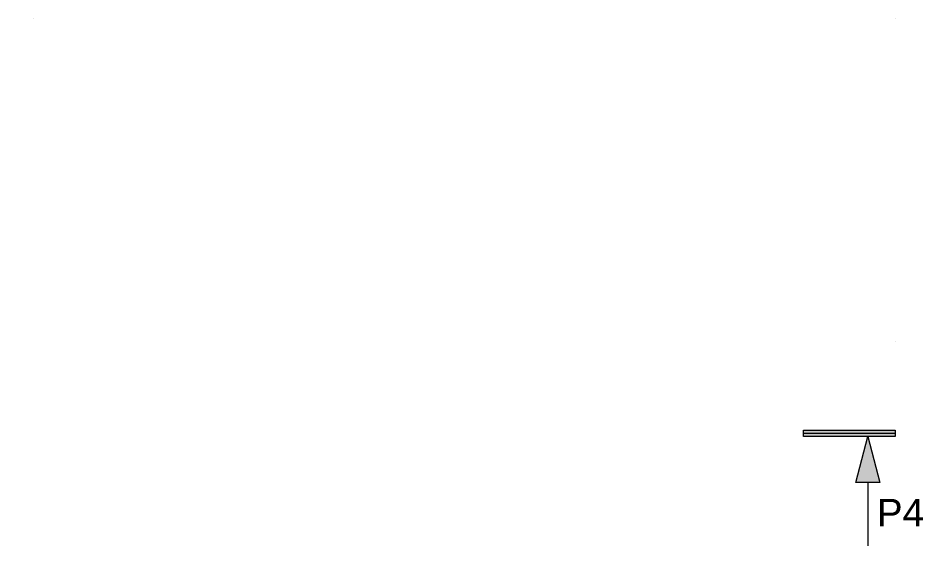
# Model space of a CAD drawing. Extents: x 34793 to 531248, y -40792 to 70197.
# Drawn here: x 521407 to 531248, y 51287 to 57029 of the extents above; entities that cross this region are included whole.
import ezdxf

# ---------------------------------------------------------------- set-up
doc = ezdxf.new("R2010")
doc.units = 0
doc.header["$MEASUREMENT"] = 0
doc.linetypes.add('Крупный пунктир', pattern=[9375, 0, -9375])
doc.layers.add('Линии разрезов', color=7, linetype='Continuous')
doc.layers.add('Линии разрезов_Ном_пера__1', color=7, linetype='Continuous', lineweight=13)
doc.layers.add('Линии разрезов_Ном_пера__7', color=7, linetype='Continuous', lineweight=5)
doc.styles.add('СГЕНЕРИР_СТИЛЬ_1', font='')
doc.styles.get('СГЕНЕРИР_СТИЛЬ_1').set_extended_font_data('Arial Кириллический')

# ---------------------------------------------------------------- blocks, each defined once
blk = doc.blocks.new('Плоскость сечения_1', base_point=(530947.7, 52510.6))
at = {"layer": 'Линии разрезов_Ном_пера__1', "linetype": 'Continuous'}
for points in [[(530947.7, 52475.6), (529947.7, 52475.6), (529947.7, 52545.6), (530947.7, 52545.6)], [(530777.7, 51975.6), (530517.7, 51975.6), (530647.7, 52475.6)]]:
    blk.add_hatch(color=256, dxfattribs=at).paths.add_polyline_path(points, flags=0)
at = {"layer": 'Линии разрезов_Ном_пера__1', "linetype": 'Крупный пунктир'}
for p, q in [((530947.7, 57029.1), (430526.8, 57029.1)), ((530947.7, 53510.6), (530947.7, 57029.1))]:
    blk.add_line(p, q, dxfattribs=at)
at = {"layer": 'Линии разрезов_Ном_пера__1', "linetype": 'Continuous'}
for p, q in [((529947.7, 52475.6), (529947.7, 52545.6)), ((529947.7, 52545.6), (530947.7, 52545.6)), ((530947.7, 52510.6), (529947.7, 52510.6)), ((530947.7, 52475.6), (529947.7, 52475.6)), ((530517.7, 51975.6), (530647.7, 52475.6)), ((530647.7, 52475.6), (530777.7, 51975.6)), ((530947.7, 52545.6), (530947.7, 52475.6)), ((530777.7, 51975.6), (530517.7, 51975.6)), ((530647.7, 51975.6), (530647.7, 51287))]:
    blk.add_line(p, q, dxfattribs=at)
at = {"layer": 'Линии разрезов_Ном_пера__7', "linetype": 'Continuous', "insert": (530747.7, 51648.5), "char_height": 300, "attachment_point": 4, "style": 'СГЕНЕРИР_СТИЛЬ_1'}
blk.add_mtext('{Р4}', dxfattribs=at)

msp = doc.modelspace()

# ---------------------------------------------------------------- block references
at = {"layer": 'Линии разрезов'}
msp.add_blockref('Плоскость сечения_1', (530947.7, 52510.6), dxfattribs=at)

doc.saveas('drawing.dxf')
